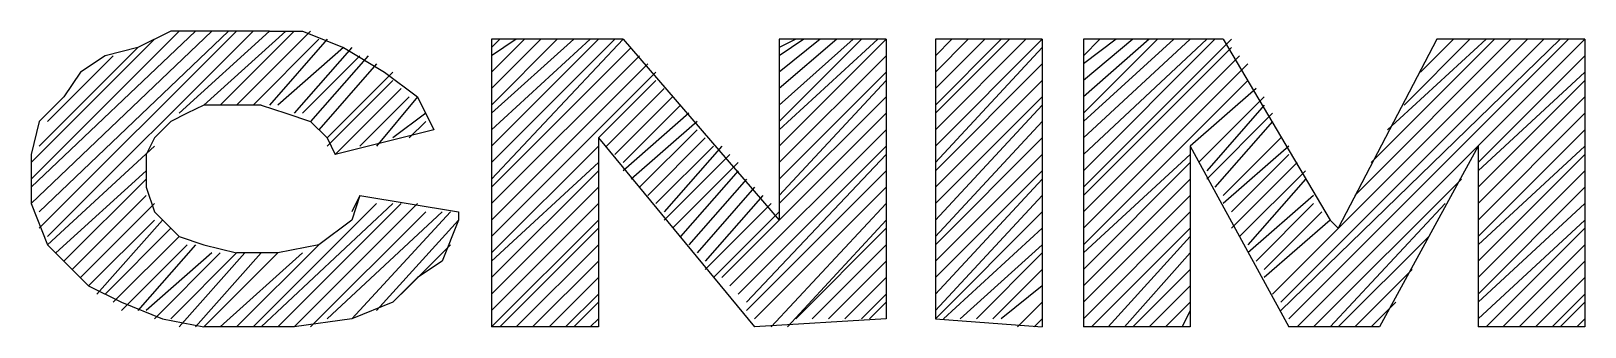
# Model space of a CAD drawing. Extents: x -1005 to 594, y -998 to 420.
# Drawn here: x 444.9 to 463.8, y 23.4 to 27 of the extents above; entities that cross this region are included whole.
import ezdxf

# ---------------------------------------------------------------- set-up
doc = ezdxf.new("R2010")
doc.units = 0

msp = doc.modelspace()

# ---------------------------------------------------------------- linework, layer by layer
at = {"layer": 'GT_1', "flags": 128}
for points in [[(447.1, 27), (444.9, 24.9)], [(446.9, 27), (444.9, 25.1)], [(446.7, 27), (444.9, 25.2)], [(446.4, 26.9), (444.9, 25.4)], [(447.4, 27), (445, 24.6)], [(447.3, 27), (445, 24.8)], [(447.6, 27), (445.1, 24.5)], [(446.6, 27), (446.2, 26.8)], [(447.1, 27), (446.6, 27)], [(447.8, 27), (446.7, 26)], [(448, 27), (447, 26.1)], [(447.8, 27), (447.1, 27)], [(448.1, 27), (447.2, 26.1)], [(448.3, 27), (447.4, 26.1)], [(448.4, 26.9), (447.6, 26.1)], [(447.8, 27), (448.2, 27)], [(448.5, 26.9), (447.8, 26.1)], [(448.2, 27), (448.7, 26.8)], [(452.1, 26.9), (450.5, 25.2)], [(452, 26.9), (450.5, 25.4)], [(451.8, 26.9), (450.5, 25.6)], [(451.7, 26.9), (450.5, 25.8)], [(451.5, 26.9), (450.5, 26)], [(451.3, 26.9), (450.5, 26.1)], [(451.1, 26.9), (450.5, 26.3)], [(450.5, 26.9), (450.5, 23.4)], [(452.1, 26.9), (450.5, 26.9)], [(450.9, 26.9), (450.5, 26.5)], [(450.8, 26.9), (450.5, 26.7)], [(450.6, 26.9), (450.5, 26.8)], [(452.1, 26.9), (454, 24.7)], [(455.3, 26.9), (454, 25.6)], [(455.2, 26.9), (454, 25.8)], [(455, 26.9), (454, 25.9)], [(454.9, 26.9), (454, 26.1)], [(454.7, 26.9), (454, 26.3)], [(454.5, 26.9), (454, 26.5)], [(454.3, 26.9), (454, 26.7)], [(454.2, 26.9), (454, 26.8)], [(455.3, 26.9), (454, 26.9)], [(454, 26.9), (454, 24.7)], [(455.3, 26.9), (455.3, 23.5)], [(457.2, 26.9), (455.9, 25.6)], [(457, 26.9), (455.9, 25.8)], [(456.8, 26.9), (455.9, 26)], [(456.7, 26.9), (455.9, 26.1)], [(456.5, 26.9), (455.9, 26.3)], [(456.3, 26.9), (455.9, 26.5)], [(455.9, 26.9), (455.9, 23.5)], [(457.2, 26.9), (455.9, 26.9)], [(456.1, 26.9), (455.9, 26.7)], [(455.9, 26.9), (455.9, 26.9)], [(457.2, 26.9), (457.2, 23.4)], [(459.5, 26.9), (457.7, 25.1)], [(459.3, 26.9), (457.7, 25.3)], [(459.2, 26.9), (457.7, 25.5)], [(459, 26.9), (457.7, 25.7)], [(458.8, 26.9), (457.7, 25.9)], [(458.6, 26.9), (457.7, 26)], [(458.5, 26.9), (457.7, 26.2)], [(458.3, 26.9), (457.7, 26.4)], [(458.1, 26.9), (457.7, 26.6)], [(457.7, 26.9), (457.7, 23.4)], [(459.4, 26.9), (457.7, 26.9)], [(457.9, 26.9), (457.7, 26.7)], [(457.7, 26.9), (457.7, 26.9)], [(459.4, 26.9), (460.7, 24.7)], [(463.1, 26.9), (460, 23.8)], [(463.5, 26.9), (460.1, 23.6)], [(463.3, 26.9), (460.1, 23.7)], [(463.6, 26.9), (460.2, 23.5)], [(463.8, 26.9), (460.3, 23.4)], [(462, 26.9), (460.8, 24.6)], [(462.9, 26.9), (461, 25)], [(462.7, 26.9), (461.2, 25.4)], [(462.6, 26.9), (461.4, 25.8)], [(462.4, 26.9), (461.6, 26.1)], [(462.2, 26.9), (461.8, 26.5)], [(463.8, 26.9), (462, 26.9)], [(462, 26.9), (462, 26.9)], [(463.8, 26.9), (463.8, 23.4)], [(446.2, 26.8), (445, 25.6)], [(445.9, 26.7), (445.1, 25.9)], [(445.8, 26.7), (445.5, 26.5)], [(446.2, 26.8), (445.8, 26.7)], [(448.7, 26.8), (447.9, 26.1)], [(448.8, 26.8), (448.1, 26)], [(448.9, 26.7), (448.2, 26)], [(449, 26.7), (448.3, 25.9)], [(448.7, 26.8), (449.2, 26.5)], [(452.2, 26.8), (450.5, 25.1)], [(452.3, 26.7), (450.5, 24.9)], [(455.3, 26.7), (454, 25.4)], [(457.2, 26.8), (455.9, 25.4)], [(459.5, 26.8), (457.7, 25)], [(459.6, 26.7), (457.7, 24.8)], [(463.8, 26.7), (462.5, 25.4)], [(445.5, 26.5), (445.3, 26.2)], [(449.1, 26.6), (448.4, 25.8)], [(449.3, 26.5), (448.5, 25.7)], [(449.2, 26.5), (449.6, 26.2)], [(452.4, 26.6), (450.5, 24.7)], [(452.5, 26.5), (450.5, 24.5)], [(455.3, 26.5), (454, 25.2)], [(457.2, 26.6), (455.9, 25.3)], [(459.7, 26.6), (457.7, 24.6)], [(463.8, 26.5), (462.5, 25.3)], [(449.3, 26.4), (448.5, 25.6)], [(449.4, 26.3), (448.6, 25.5)], [(452.5, 26.4), (451.8, 25.7)], [(452.6, 26.3), (451.9, 25.6)], [(455.3, 26.4), (454, 25)], [(457.2, 26.4), (455.9, 25.1)], [(459.7, 26.4), (457.7, 24.4)], [(459.8, 26.3), (459, 25.6)], [(463.8, 26.4), (462.5, 25.1)], [(445.3, 26.2), (445, 25.9)], [(447, 26.1), (446.8, 26)], [(447.7, 26.1), (447, 26.1)], [(447.7, 26.1), (448, 26)], [(449.5, 26.2), (448.9, 25.6)], [(449.6, 26.2), (449.1, 25.6)], [(449.6, 26.2), (449.8, 25.8)], [(452.7, 26.2), (452, 25.5)], [(452.8, 26.1), (452.1, 25.4)], [(455.3, 26.2), (454, 24.9)], [(457.2, 26.2), (455.9, 24.9)], [(457.2, 26.1), (455.9, 24.7)], [(459.9, 26.2), (459.1, 25.4)], [(459.9, 26.1), (459.2, 25.3)], [(463.8, 26.2), (462.5, 24.9)], [(445, 25.9), (444.9, 25.5)], [(446.6, 25.9), (446.4, 25.7)], [(446.8, 26), (446.6, 25.9)], [(448, 26), (448.3, 25.9)], [(448.3, 25.9), (448.5, 25.7)], [(449.7, 26), (449.3, 25.7)], [(449.7, 25.9), (449.5, 25.7)], [(452.9, 26), (452.1, 25.3)], [(453, 25.9), (452.2, 25.2)], [(455.3, 26), (453.3, 24)], [(457.2, 25.9), (455.9, 24.5)], [(460, 26), (459.2, 25.2)], [(460, 25.9), (459.3, 25.1)], [(463.8, 26), (462.5, 24.7)], [(449.8, 25.8), (448.6, 25.5)], [(449.8, 25.8), (449.8, 25.8)], [(453, 25.8), (452.3, 25.1)], [(455.3, 25.8), (453.4, 23.9)], [(463.8, 25.8), (462.5, 24.5)], [(446.4, 25.6), (445.1, 24.4)], [(446.4, 25.7), (446.3, 25.5)], [(448.5, 25.7), (448.6, 25.5)], [(451.8, 25.6), (450.5, 24.3)], [(451.8, 25.7), (451.8, 23.4)], [(451.8, 25.7), (453.7, 23.4)], [(453.1, 25.7), (452.4, 25)], [(453.2, 25.6), (452.5, 24.9)], [(453.3, 25.6), (452.6, 24.8)], [(455.3, 25.6), (453.5, 23.8)], [(457.2, 25.7), (455.9, 24.4)], [(459, 25.6), (459, 23.4)], [(459, 25.6), (460.2, 23.4)], [(460.1, 25.7), (459.4, 25)], [(460.2, 25.6), (459.4, 24.9)], [(462.5, 25.6), (461.3, 23.4)], [(462.5, 25.6), (462.5, 23.4)], [(463.8, 25.6), (462.5, 24.4)], [(444.9, 25.5), (444.9, 24.9)], [(446.3, 25.5), (446.3, 25.1)], [(451.8, 25.4), (450.5, 24.2)], [(453.4, 25.5), (452.6, 24.7)], [(453.5, 25.4), (452.7, 24.6)], [(455.3, 25.5), (453.6, 23.7)], [(457.2, 25.5), (455.9, 24.2)], [(459, 25.5), (457.7, 24.3)], [(459, 25.4), (457.7, 24.1)], [(460.2, 25.5), (459.5, 24.8)], [(460.3, 25.4), (459.5, 24.6)], [(463.8, 25.5), (462.5, 24.2)], [(446.3, 25.3), (445.2, 24.3)], [(446.3, 25.2), (445.3, 24.2)], [(451.8, 25.3), (450.5, 24)], [(453.5, 25.3), (452.8, 24.5)], [(453.6, 25.2), (452.9, 24.4)], [(455.3, 25.3), (453.6, 23.6)], [(457.2, 25.3), (455.9, 24)], [(457.2, 25.2), (455.9, 23.8)], [(459, 25.2), (457.7, 23.9)], [(460.4, 25.3), (459.6, 24.5)], [(460.4, 25.2), (459.7, 24.4)], [(462.3, 25.2), (460.5, 23.4)], [(463.8, 25.3), (462.5, 24)], [(446.3, 25), (445.4, 24.1)], [(446.3, 25.1), (446.4, 24.8)], [(448.9, 25), (448.8, 24.8)], [(448.9, 25), (448.8, 24.7)], [(448.9, 25), (450.1, 24.8)], [(451.8, 25.1), (450.5, 23.8)], [(453.7, 25.1), (453, 24.3)], [(453.8, 25), (453.1, 24.2)], [(455.3, 25.1), (453.7, 23.5)], [(457.2, 25), (455.9, 23.6)], [(459, 25), (457.7, 23.7)], [(460.5, 25), (459.7, 24.3)], [(463.8, 25.1), (462.5, 23.8)], [(444.9, 24.9), (445.1, 24.4)], [(446.4, 24.9), (445.5, 24)], [(446.4, 24.8), (446.7, 24.5)], [(449.1, 24.9), (447.6, 23.4)], [(449.3, 24.9), (447.7, 23.4)], [(449.4, 24.9), (447.9, 23.4)], [(449.6, 24.9), (448.1, 23.4)], [(449.7, 24.8), (448.3, 23.4)], [(449.9, 24.8), (448.5, 23.5)], [(450, 24.8), (448.8, 23.5)], [(450.1, 24.8), (450.1, 24.7)], [(451.8, 24.9), (450.5, 23.6)], [(453.9, 24.9), (453.1, 24.1)], [(454, 24.8), (453.2, 24)], [(455.3, 24.9), (453.9, 23.4)], [(457.2, 24.8), (455.9, 23.5)], [(459, 24.8), (457.7, 23.5)], [(460.5, 24.9), (459.8, 24.2)], [(460.6, 24.8), (459.9, 24.1)], [(462.1, 24.9), (460.7, 23.4)], [(463.8, 24.9), (462.5, 23.7)], [(446.4, 24.7), (445.6, 23.9)], [(446.5, 24.7), (445.7, 23.8)], [(446.6, 24.6), (445.8, 23.8)], [(448.8, 24.7), (448.4, 24.4)], [(450.1, 24.7), (449.1, 23.6)], [(450.1, 24.7), (449.9, 24.2)], [(451.8, 24.7), (450.5, 23.4)], [(451.8, 24.6), (450.6, 23.4)], [(455.3, 24.7), (454.1, 23.4)], [(455.3, 24.6), (454.2, 23.5)], [(457.2, 24.6), (456, 23.5)], [(459, 24.6), (457.8, 23.4)], [(460.7, 24.7), (459.9, 24)], [(460.7, 24.7), (460.8, 24.6)], [(463.8, 24.7), (462.5, 23.5)], [(463.8, 24.6), (462.6, 23.4)], [(445.1, 24.4), (445.3, 24.2)], [(446.7, 24.5), (445.9, 23.7)], [(446.8, 24.4), (446, 23.6)], [(446.9, 24.4), (446.2, 23.6)], [(446.7, 24.5), (447, 24.4)], [(447, 24.4), (447.4, 24.3)], [(448.4, 24.4), (447.4, 23.4)], [(448.4, 24.4), (447.9, 24.3)], [(450, 24.4), (449.4, 23.8)], [(451.8, 24.4), (450.8, 23.4)], [(455.3, 24.4), (454.4, 23.5)], [(457.2, 24.4), (456.2, 23.5)], [(459, 24.5), (458, 23.4)], [(461.9, 24.5), (460.8, 23.4)], [(463.8, 24.4), (462.8, 23.4)], [(445.3, 24.2), (445.6, 23.9)], [(447.1, 24.3), (446.3, 23.6)], [(447.2, 24.3), (446.4, 23.5)], [(447.4, 24.3), (446.6, 23.5)], [(447.5, 24.3), (446.7, 23.4)], [(447.7, 24.3), (446.9, 23.4)], [(447.9, 24.3), (447, 23.4)], [(448.2, 24.3), (447.2, 23.4)], [(447.9, 24.3), (447.4, 24.3)], [(449.9, 24.2), (449.6, 24)], [(451.8, 24.2), (451, 23.4)], [(455.3, 24.2), (454.6, 23.5)], [(457.2, 24.3), (456.4, 23.5)], [(459, 24.3), (458.2, 23.4)], [(463.8, 24.2), (463, 23.4)], [(457.2, 24.1), (456.6, 23.5)], [(459, 24.1), (458.3, 23.4)], [(461.7, 24.1), (461, 23.4)], [(445.6, 23.9), (446, 23.7)], [(449.6, 24), (449.3, 23.7)], [(451.8, 24), (451.2, 23.4)], [(455.3, 24), (454.8, 23.5)], [(457.2, 23.9), (456.7, 23.5)], [(459, 23.9), (458.5, 23.4)], [(463.8, 24), (463.2, 23.4)], [(446, 23.7), (446.5, 23.5)], [(449.3, 23.7), (448.8, 23.5)], [(451.8, 23.8), (451.4, 23.4)], [(451.8, 23.7), (451.5, 23.4)], [(455.3, 23.8), (455, 23.5)], [(455.3, 23.7), (455.1, 23.5)], [(457.2, 23.7), (456.9, 23.4)], [(459, 23.7), (458.7, 23.4)], [(461.5, 23.7), (461.2, 23.4)], [(463.8, 23.8), (463.4, 23.4)], [(463.8, 23.7), (463.5, 23.4)], [(446.5, 23.5), (447, 23.4)], [(448.8, 23.5), (448.1, 23.4)], [(451.8, 23.5), (451.7, 23.4)], [(455.3, 23.5), (453.7, 23.4)], [(455.3, 23.5), (455.3, 23.5)], [(455.9, 23.5), (457.2, 23.4)], [(457.2, 23.5), (457.1, 23.4)], [(459, 23.6), (458.9, 23.4)], [(463.8, 23.5), (463.7, 23.4)], [(448.1, 23.4), (447, 23.4)], [(451.8, 23.4), (450.5, 23.4)], [(459, 23.4), (457.7, 23.4)], [(461.3, 23.4), (460.2, 23.4)], [(463.8, 23.4), (462.5, 23.4)]]:
    msp.add_lwpolyline(points, dxfattribs=at)

doc.saveas('drawing.dxf')
